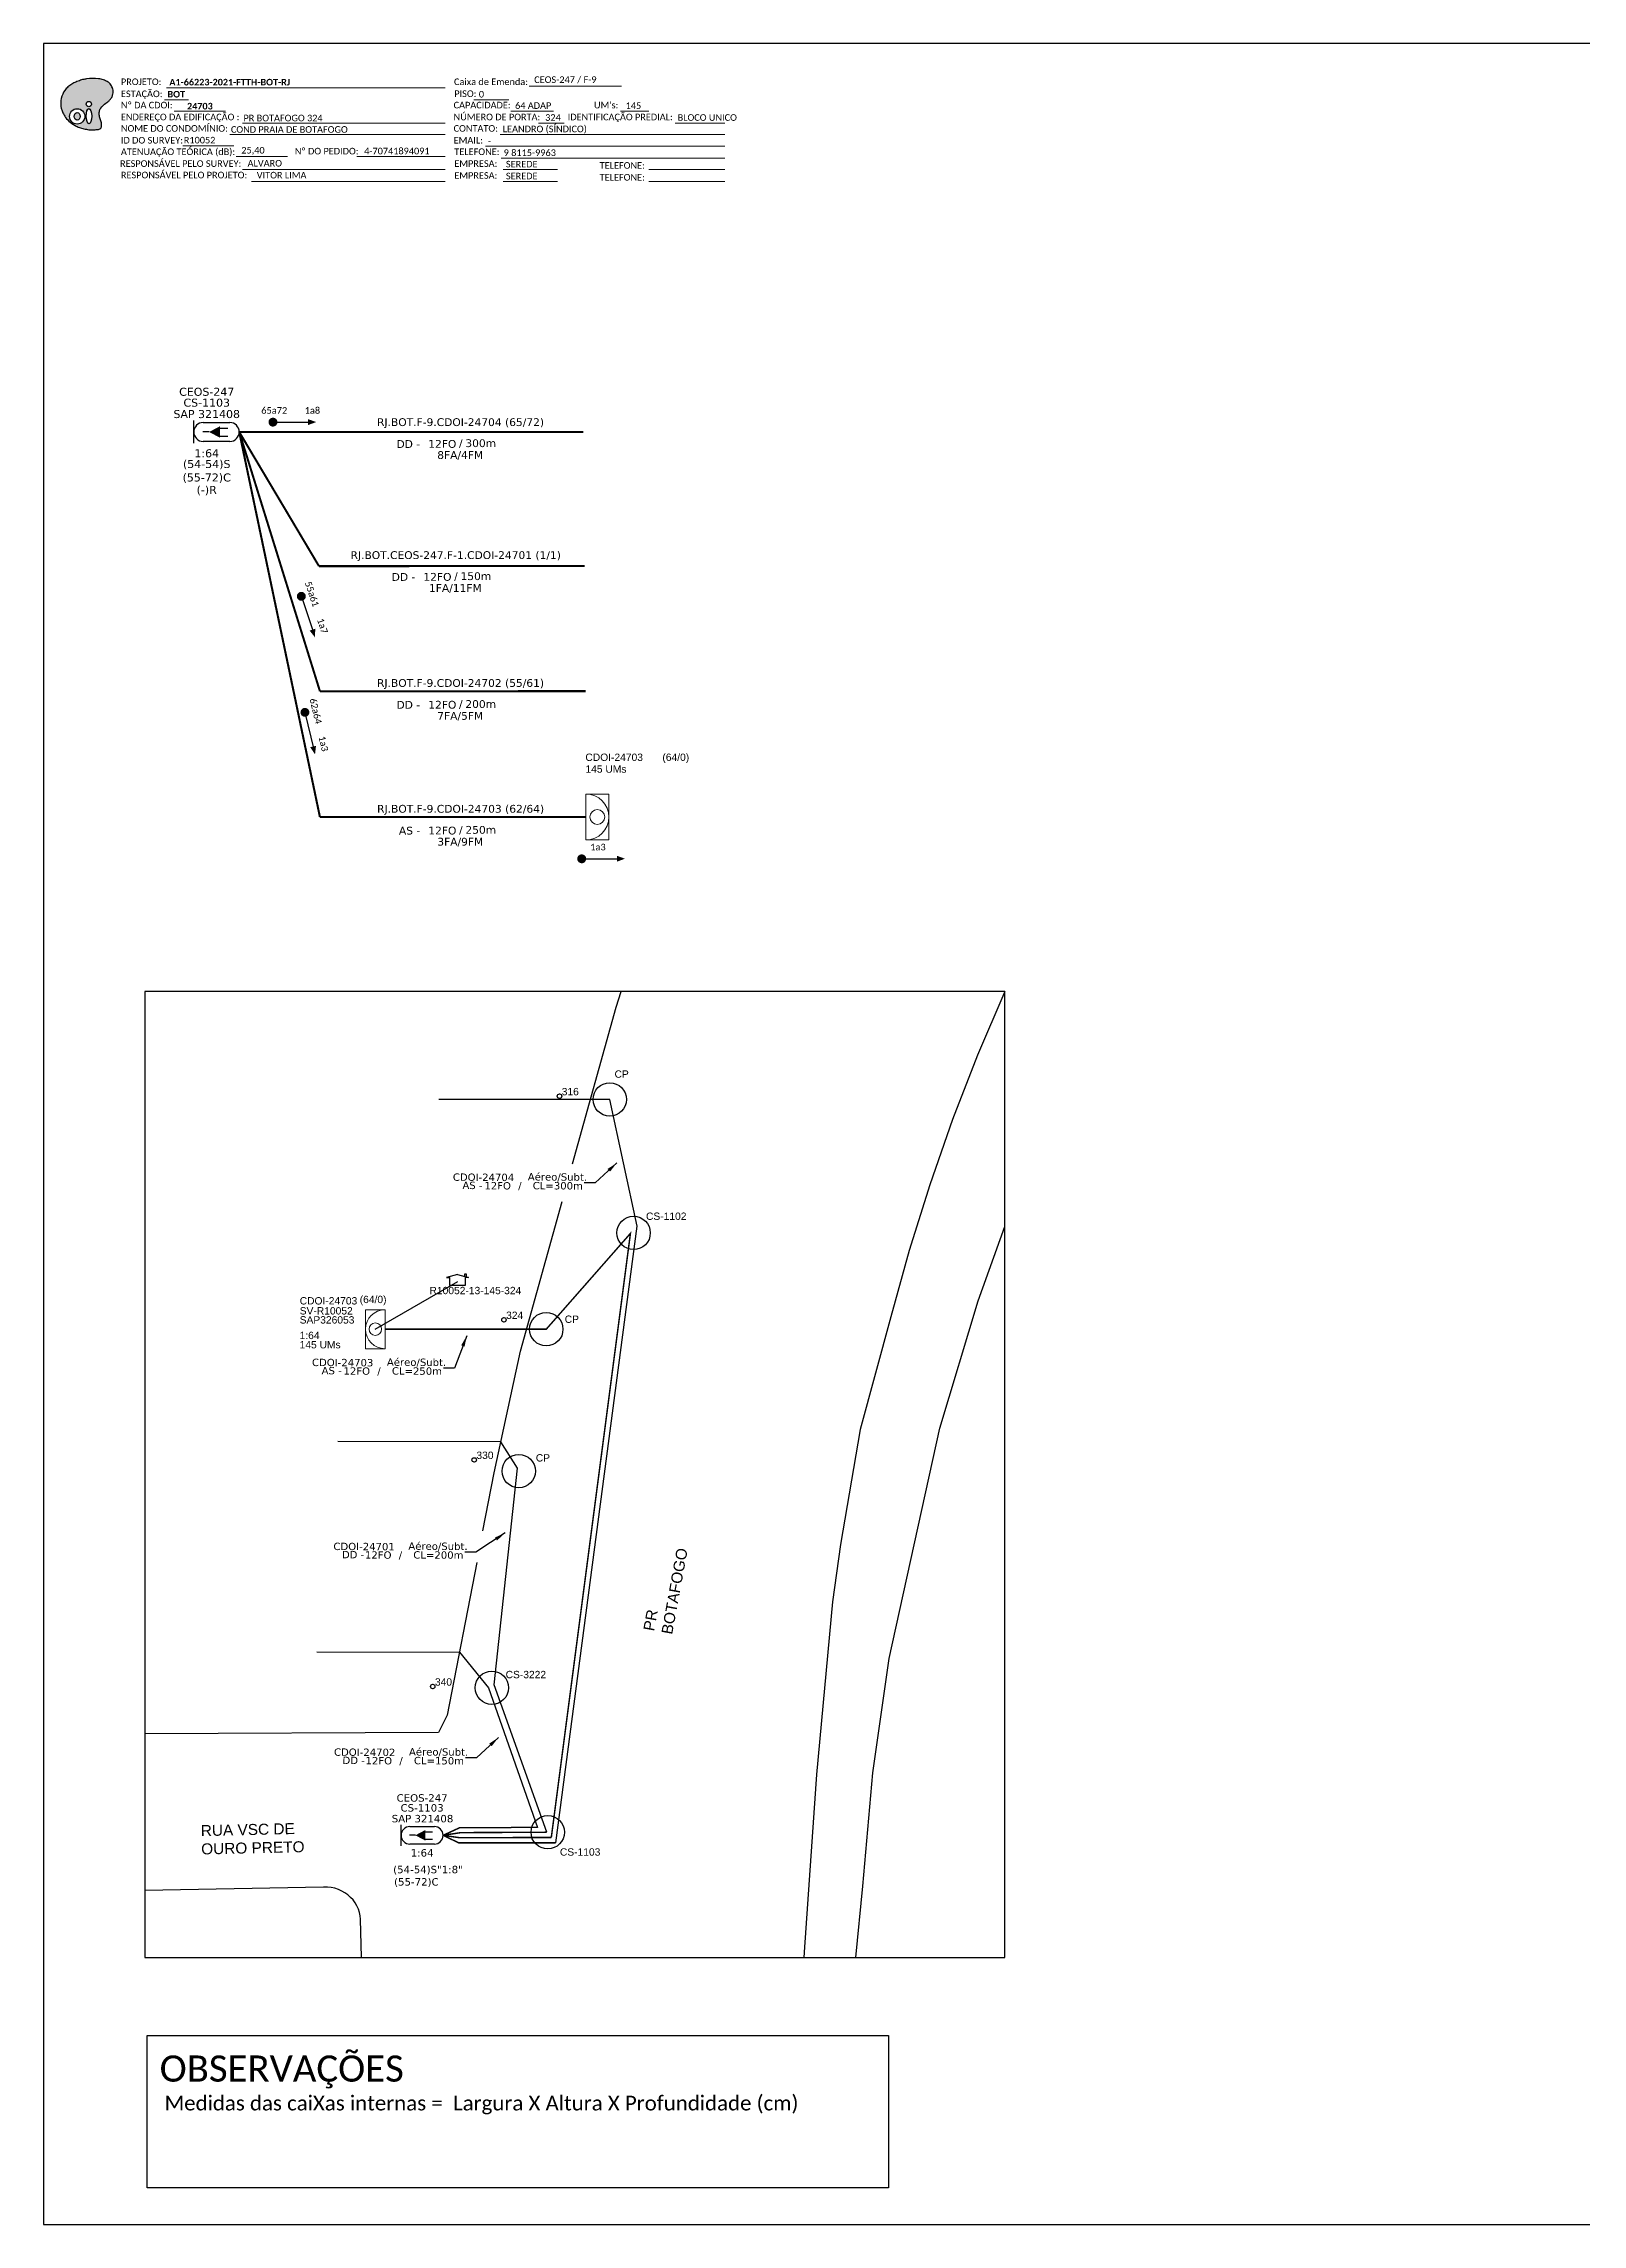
# Model space of a CAD drawing. Extents: x -89 to 749, y 705 to 1299.
# Drawn here: x -89 to 330, y 705 to 1299 of the extents above; entities that cross this region are included whole.
import ezdxf
from ezdxf.enums import TextEntityAlignment as Align

# ---------------------------------------------------------------- set-up
doc = ezdxf.new("R2010")
doc.units = 0
for name, color, linetype, lineweight in [("20.0-LEGENDA DOS CDO'S", 1, 'Continuous', 0), ('20.1-CDO_INTERIOR', 1, 'Continuous', 0), ('40.1-ETIQUETAS', 1, 'Continuous', 20), ('Numeração', 98, 'Continuous', 0), ('Segmento Logradouro Texto', 7, 'Continuous', 0)]:
    doc.layers.add(name, color=color, linetype=linetype, lineweight=lineweight)
for name, color, linetype in [('20.4-CEOS', 1, 'Continuous'), ('CAP a instalar', 1, 'Continuous'), ('label_cabos', 7, 'Continuous'), ('Legenda', 1, 'Continuous'), ('locais', 7, 'Continuous'), ('locais legendas', 7, 'Continuous'), ('Numeração Texto', 34, 'Continuous'), ('QUADRA', 7, 'Continuous'), ('SETA', 7, 'Continuous'), ('surveys', 7, 'Continuous'), ('surveys legendas', 7, 'Continuous')]:
    doc.layers.add(name, color=color, linetype=linetype)
doc.layers.add('DROP DE CLIENTE', color=140, linetype='Continuous', plot=False)
doc.layers.add('EXTRA', color=50, linetype='Continuous', plot=False)
doc.styles.add('ARIAL', font='arial.ttf')
doc.styles.add('DIGICADE', font='arial.ttf')
doc.styles.add('siredit', font='verdana.ttf')
doc.styles.get("Standard").update_dxf_attribs({"font": 'arial.ttf'})
doc.styles.add('WMF-Calibri0', font='calibri.ttf')
doc.styles.add('WMF-Calibri1', font='calibrib.ttf')
doc.linetypes.add('FENCELINE1', pattern='A,0.25,-0.1,[133,ltypeshp.shx,S=0.1,R=0,X=-0.1,Y=0],-0.1,1', length=1.45)
doc.dimstyles.new('CC', dxfattribs={"dimtxt": 1, "dimasz": 2, "dimexe": 0.18, "dimexo": 0.0625, "dimgap": 0.09, "dimtad": 0, "dimdec": 0, "dimrnd": 1, "dimzin": 0, "dimdsep": 46, "dimtxsty": 'siredit', "dimblk": 'NONE', "dimcen": 0, "dimse1": 1, "dimse2": 1, "dimsd1": 1, "dimsd2": 1, "dimclrt": 7, "dimadec": 0, "dimazin": 0, "dimtfac": 1, "dimtdec": 0, "dimtofl": 0, "dimtmove": 0, "dimatfit": 3, "dimfxl": 0, "dimtolj": 1, "dimtzin": 0, "dimarcsym": 0})

# ---------------------------------------------------------------- blocks, each defined once
blk = doc.blocks.new('OI')
h = blk.add_hatch(color=40)
edge = h.paths.add_edge_path()
edge.add_spline(control_points=[(4.35, -0.67), (3.92, -0.99), (3.26, -1.5), (2.81, -2.59), (2.9, -3.5), (3.06, -4.27), (3.31, -4.85), (3.37, -5.39), (3.4, -5.88), (3.2, -6.4), (2.54, -6.61), (1.65, -6.63), (0.55, -6.67), (-0.56, -6.42), (-1.61, -6.14), (-2.77, -5.61), (-3.92, -4.77), (-4.89, -3.7), (-5.34, -2.65), (-5.6, -1.94), (-5.85, -0.96), (-5.71, 0.47), (-5.1, 2.02), (-4.14, 3.02), (-3.3, 3.61), (-2.37, 4.16), (-1.36, 4.44), (-0.56, 4.7), (0.79, 4.85), (2.24, 4.97), (3.79, 4.57), (4.67, 4.21), (5.44, 3.65), (5.76, 2.99), (6.03, 2.21), (6.01, 1.46), (5.72, 0.64), (5.31, 0.08), (4.88, -0.38), (4.51, -0.55), (4.35, -0.67)], knot_values=[0, 0, 0, 0, 1.60434, 2.417191, 3.427595, 4.282808, 4.776746, 5.304182, 5.888771, 6.258406, 6.858137, 7.79129, 8.986195, 10.124242, 11.187857, 12.242908, 13.953784, 15.414161, 16.515391, 17.349188, 17.675853, 19.552021, 21.515531, 22.568638, 23.63245, 24.621084, 25.782718, 26.745347, 27.142653, 29.870543, 31.004649, 31.921532, 32.709589, 33.801391, 34.042471, 35.192333, 35.971461, 36.628871, 37.254359, 37.836911, 37.836911, 37.836911, 37.836911], degree=3, periodic=0)
h.paths.add_polyline_path([(1.13, -0.87, -1), (-0.04, -0.87, -1)], flags=16)
edge = h.paths.add_edge_path(flags=16)
edge.add_ellipse((0.56, -3.59), major_axis=(-0.02, 1.71), ratio=0.361305, start_angle=0, end_angle=360)
h.paths.add_polyline_path([(-0.36, -3.62, -1), (-3.8, -3.62, -1)], flags=16)
edge = h.paths.add_edge_path(flags=0)
edge.add_ellipse((-2.08, -3.62), major_axis=(0, 0.885), ratio=0.758294, start_angle=0, end_angle=360)
at = {"color": 40}
for centre, radius in [((-2.08, -3.62), 1.72), ((0.54, -0.87), 0.587)]:
    blk.add_circle(centre, radius, dxfattribs=at)
blk.add_ellipse((-2.08, -3.62), major_axis=(0, 0.885), ratio=0.758294, start_param=-3.141592653589792, end_param=3.141592653589792, dxfattribs=at)
blk.add_ellipse((0.56, -3.59), major_axis=(-0.02, 1.71), ratio=0.361305, dxfattribs=at)
at = {"color": 40, "start_tangent": (-0.800898, -0.598801), "end_tangent": (-0.800898, -0.598801)}
blk.add_spline([(4.35, -0.67), (3.2, -1.78), (2.9, -2.54), (2.92, -3.55), (3.12, -4.38), (3.28, -4.85), (3.37, -5.37), (3.35, -5.95), (3.2, -6.29), (2.66, -6.55), (1.73, -6.63), (0.54, -6.62), (-0.58, -6.41), (-1.6, -6.11), (-2.56, -5.67), (-3.95, -4.67), (-4.89, -3.56), (-5.37, -2.56), (-5.64, -1.78), (-5.72, -1.46), (-5.63, 0.42), (-4.84, 2.22), (-4.13, 2.99), (-3.27, 3.62), (-2.4, 4.09), (-1.3, 4.47), (-0.37, 4.72), (0.02, 4.77), (2.75, 4.8), (3.85, 4.53), (4.69, 4.16), (5.31, 3.68), (5.85, 2.73), (5.93, 2.5), (5.94, 1.35), (5.67, 0.62), (5.29, 0.08), (4.84, -0.36), (4.35, -0.67)], degree=3, dxfattribs=at)
blk = doc.blocks.new('CARIMBO')
at = {"color": 7, "lineweight": 0}
for points in [[(35.66, -16.79), (111.64, -16.79)], [(134.48, -16.3), (159.61, -16.3)], [(35.15, -20.06), (41.7, -20.06)], [(37.81, -23.14), (51.75, -23.14)], [(119.43, -20.02), (128.92, -20.02)], [(129.48, -23.14), (141.1, -23.14)], [(159.42, -23.14), (167.09, -23.14)], [(52.97, -29.48), (111.64, -29.48)], [(56.38, -26.37), (111.64, -26.37)], [(126.6, -29.48), (187.83, -29.48)], [(137.07, -26.37), (144.01, -26.37)], [(174.24, -26.37), (187.8, -26.37)], [(40.13, -32.55), (54.07, -32.55)], [(54.67, -35.52), (68.61, -35.52)], [(122.56, -32.72), (187.83, -32.72)], [(56.38, -39.07), (111.64, -39.07)], [(126.84, -35.96), (187.83, -35.96)], [(127.45, -39.07), (142.25, -39.07)], [(167.06, -39.07), (187.83, -39.07)], [(58.87, -42.31), (111.64, -42.31)], [(127.45, -42.31), (142.25, -42.31)], [(167.06, -42.31), (187.83, -42.31)]]:
    blk.add_lwpolyline(points, dxfattribs=at)
at = {"color": 7, "xscale": 1.213923925163967, "yscale": 1.213923925163967, "zscale": 1.213923925163967, "rotation": 0.1532896023949059}
blk.add_blockref('OI', (13.86, -20.16), dxfattribs=at)
at = {"color": 7, "lineweight": 0, "style": 'WMF-Calibri0'}
for s, height, p in [('PROJETO:', 1.793, (23.26, -16.04)), ('ESTAÇÃO:', 1.793, (23.26, -19.32)), ('Caixa de Emenda:', 1.7927, (114.02, -16.04)), ('PISO:', 1.793, (114.09, -19.28)), ('ENDEREÇO DA EDIFICAÇÃO :', 1.7927, (23.26, -25.63)), ('Nº DA CDOI:', 1.7927, (23.26, -22.39)), ('CAPACIDADE:', 1.7927, (113.91, -22.39)), ('NÚMERO DE PORTA:', 1.7927, (113.91, -25.63)), ('IDENTIFICAÇÃO PREDIAL:', 1.7927, (144.99, -25.63)), ("UM's:", 1.793, (152.15, -22.39)), ('NOME DO CONDOMÍNIO:', 1.7927, (23.26, -28.74)), ('CONTATO:', 1.793, (113.91, -28.74)), ('ATENUAÇÃO TEÓRICA (dB):', 1.7927, (23.26, -35.09)), ('ID DO SURVEY:', 1.7927, (23.26, -31.97)), ('EMAIL:', 1.793, (113.91, -31.97)), ('TELEFONE:', 1.793, (114.09, -35.09)), ('RESPONSÁVEL PELO SURVEY:', 1.7927, (23.02, -38.32)), ('RESPONSÁVEL PELO PROJETO:', 1.7927, (23.26, -41.44)), ('EMPRESA:', 1.793, (114.09, -38.32)), ('EMPRESA:', 1.793, (114.09, -41.56)), ('TELEFONE:', 1.793, (153.7, -38.83)), ('TELEFONE:', 1.793, (153.7, -42.06))]:
    blk.add_text(s, height=height, dxfattribs=at).set_placement(p)
at = {"color": 7, "lineweight": 0, "flags": 8}
for tag, p, style in [('EST', (35.94, -19.41), 'WMF-Calibri1'), ('PROJ', (36.46, -16.13), 'WMF-Calibri1'), ('PISO_PTR', (120.78, -19.42), 'WMF-Calibri0'), ('CEOS-XX', (135.87, -15.46), 'WMF-Calibri0'), ('CAPAC.', (130.66, -22.52), 'WMF-Calibri0'), ("UC'S", (160.78, -22.54), 'WMF-Calibri0'), ('NOME_DO_COND.', (53.23, -29.02), 'WMF-Calibri0'), ('LOGRADOURO', (56.65, -25.91), 'WMF-Calibri0'), ('NOME_DO_CONTATO', (127.3, -28.89), 'WMF-Calibri0'), ('N°', (138.85, -25.77), 'WMF-Calibri0'), ('N°PREDIO', (174.94, -25.77), 'WMF-Calibri0'), ('_ID_', (40.39, -31.94), 'WMF-Calibri0'), ('O_POTEN', (56.06, -34.68), 'WMF-Calibri0'), ('EMAIL', (123.26, -32.12), 'WMF-Calibri0'), ('TELEFONE', (127.55, -35.36), 'WMF-Calibri0'), ('RES_SURVEY', (57.78, -38.23), 'WMF-Calibri0'), ('RES_PROJ', (60.27, -41.47), 'WMF-Calibri0'), ('EMP_RESP_SURVEY', (128.16, -38.47), 'WMF-Calibri0'), ('EMP_RESP_PROJ', (128.16, -41.71), 'WMF-Calibri0'), ('CONT_RESP_SURVEY', (167.76, -38.47), 'WMF-Calibri0'), ('CONT_RESP_PROJ', (167.76, -41.71), 'WMF-Calibri0')]:
    blk.add_attdef(tag, p, '', height=1.79, dxfattribs=dict(at, style=style))
at = {"color": 7, "lineweight": 0, "style": 'WMF-Calibri1', "flags": 8}
blk.add_attdef("N° CDO'S", text='', height=1.79, dxfattribs=at).set_placement((44.78, -22.68), align=Align.CENTER)
blk = doc.blocks.new('CEOS_RP_CT_DRT')
at = {"layer": '20.4-CEOS', "color": 0}
for p, q in [((-4.54, 1.19), (-1.19, 1.19)), ((-1.19, -1.19), (-4.54, -1.19))]:
    blk.add_line(p, q, dxfattribs=at)
for points in [[(-5.73, -1.43), (-5.73, 1.44)], [(-3.79, 0), (-4.59, 0)], [(-2.47, 0.48), (-1.45, 0.48)], [(-2.47, -0.52), (-1.45, -0.52)]]:
    blk.add_lwpolyline(points, dxfattribs=at)
blk.add_lwpolyline([(-3.79, 0, 0, 1.47, 0), (-2.41, 0, 1.47, 1.47, 0)], format="xyseb", dxfattribs=at)
for centre, start, end in [((-4.54, 0), 90, 270), ((-1.19, 0), 270, 90)]:
    blk.add_arc(centre, 1.19, start, end, dxfattribs=at)
at = {"layer": '20.4-CEOS', "color": 7, "style": 'siredit'}
for tag, p in [('Nº_DA_CEOS', (-2.86, 5.6)), ('LOCAL', (-2.86, 4.24)), ('SAP', (-2.86, 2.78)), ('RACIO_SPLITAGEM', (-2.86, -1.88)), ('FIBRAS_SPLITTER', (-2.86, -3.58)), ('FIBRAS_TOP_C', (-2.86, -5.08)), ('RESERVA_FINAIS', (-2.86, -6.39))]:
    blk.add_attdef(tag, text='', height=1.01, dxfattribs=at).set_placement(p, align=Align.TOP_CENTER)
blk = doc.blocks.new('ETIQUETA_RS5F')
at = {"layer": '40.1-ETIQUETAS', "color": 0, "style": 'siredit'}
blk.add_text('/', height=1.5, dxfattribs=at).set_placement((1.58, -1.95), align=Align.MIDDLE_RIGHT)
for tag, p in [('ETIQUETA_R_PRIMARIA', (1.21, 4.1)), ('ETIQUETA_R_SECUNDARIA', (1.21, 2.1)), ('F_ATIVAS/F_MORTAS', (1.14, -4.24))]:
    blk.add_attdef(tag, text='', height=1.5, dxfattribs=at).set_placement(p, align=Align.MIDDLE_CENTER)
for tag, p in [('TIPO_CABO', (-6.58, -2.12)), ('CAP_CABO', (0.4, -2.09))]:
    blk.add_attdef(tag, text='', height=1.5, dxfattribs=at).set_placement(p, align=Align.MIDDLE_RIGHT)
blk.add_attdef('METROS', text='', height=1.5, dxfattribs=at).set_placement((2.14, -1.95), align=Align.MIDDLE_LEFT)
for tag, p in [('FUSÃO_1', (0.85, -8.39)), ('FUSÃO_2', (0.85, -10.6)), ('FUSÃO_3', (0.85, -12.93)), ('FUSÃO_4', (0.85, -15.14)), ('FUSÃO_5', (0.85, -17.16))]:
    blk.add_attdef(tag, text='', height=1.5, dxfattribs=at).set_placement(p, align=Align.CENTER)
blk = doc.blocks.new('LEGENDA DOS CABOS')
at = {"layer": 'EXTRA', "color": 0, "style": 'siredit'}
for tag, p in [('ID', (4.6, 0.97)), ('XX', (9.03, 0.97))]:
    blk.add_attdef(tag, text='', height=0.48, rotation=359.69, dxfattribs=at).set_placement(p, align=Align.MIDDLE_CENTER)
at = {"layer": 'Legenda', "color": 0, "style": 'siredit'}
for tag, p in [('TIPO_CABO', (1.31, 0)), ('CABO', (4.69, -0.05)), ('/', (6.81, -0.05)), ('METROS', (10.03, -0.05))]:
    blk.add_attdef(tag, text='', height=0.8, rotation=359.69, dxfattribs=at).set_placement(p, align=Align.MIDDLE_CENTER)
blk = doc.blocks.new('_None')
blk = doc.blocks.new('*U87')
at = {"layer": '20.4-CEOS', "color": 7, "style": 'siredit'}
for tag, p in [('FIBRAS_SPLITTER', (0, 0)), ('FIBRAS_TOP_C', (0, -4.13)), ('RESERVA_FINAIS', (0, -5.46))]:
    blk.add_attdef(tag, p, '', height=1.01, dxfattribs=at)
for tag, p, flags in [('ID_ATIVIDADE', (0, -6.77), 3), ('QTDE', (0, -9.4), 1), ('FATOR', (0, -8.09), 1), ('FID', (0, -10.71), 1)]:
    blk.add_attdef(tag, p, '', height=1.01, dxfattribs=dict(at, flags=flags))
blk = doc.blocks.new('SURVEY_SURVEY')
for p, q in [((0, 0.0000152), (-0.0000151, 0.0000108)), ((-0.0000151, 0.0000108), (-0.0000104, 0.0000108)), ((-0.0000103, 0), (-0.0000103, 0.0000108)), ((0.0000103, 0), (-0.0000103, 0)), ((0, 0.0000152), (0.0000151, 0.0000108)), ((0.0000101, 0.0000159), (0.0000117, 0.0000159)), ((0.0000101, 0.0000123), (0.0000101, 0.0000159)), ((0.0000151, 0.0000108), (0.0000103, 0.0000108)), ((0.0000103, 0.0000108), (0.0000103, 0)), ((0.0000117, 0.0000159), (0.0000117, 0.0000119))]:
    blk.add_line(p, q)

msp = doc.modelspace()

# ---------------------------------------------------------------- linework, layer by layer
msp.add_lwpolyline([(-89.32, 705.02), (749.25, 705.02), (749.25, 1299.02), (-89.32, 1299.02), (-89.32, 705.02)])
at = {"color": 7, "lineweight": 0}
msp.add_lwpolyline([(-4.01, 1268.26), (20.14, 1268.26)], dxfattribs=at)
at = {"const_width": 1.21}
for points in [[(-27.43, 1195.92, 1), (-26.22, 1195.92, 1)], [(-19.29, 1149.05, 1), (-18.9, 1147.9, 1)], [(-18.25, 1117.46, 1), (-17.97, 1116.28, 1)], [(56.7, 1076.98, 1), (57.91, 1076.98, 1)]]:
    msp.add_lwpolyline(points, format="xyb", close=True, dxfattribs=at)
at = {"color": 7}
msp.add_lwpolyline([(-61.11, 756.51), (140.88, 756.51), (140.88, 714.95), (-61.11, 714.95)], close=True, dxfattribs=at)
at = {"layer": '20.1-CDO_INTERIOR', "color": 1, "lineweight": 18}
for points in [[(64.69, 1082.12), (64.69, 1094.62), (58.44, 1094.62), (58.44, 1082.12)], [(-1.59, 943.55), (-1.6, 954.17), (3.72, 954.17), (3.72, 943.55)]]:
    msp.add_lwpolyline(points, close=True, dxfattribs=at)
for centre, radius in [((61.56, 1088.37), 2), ((1.06, 948.86), 1.7)]:
    msp.add_circle(centre, radius, dxfattribs=at)
for centre, radius, start, end in [((58.44, 1088.37), 6.25, 270, 90), ((3.72, 948.86), 5.31, 90.02759, 270.02759)]:
    msp.add_arc(centre, radius, start, end, dxfattribs=at)
at = {"layer": '20.4-CEOS', "color": 5}
for p, q in [((10.48, 813.39), (17.17, 813.39)), ((17.17, 808.62), (10.48, 808.62))]:
    msp.add_line(p, q, dxfattribs=at)
for points in [[(8.1, 808.13), (8.1, 813.88)], [(11.98, 811), (10.37, 811)], [(14.62, 811.95), (16.65, 811.95)], [(14.62, 809.97), (16.65, 809.97)]]:
    msp.add_lwpolyline(points, dxfattribs=at)
msp.add_lwpolyline([(11.98, 811, 0, 2.94, 0), (14.74, 811, 2.94, 2.94, 0)], format="xyseb", dxfattribs=at)
for centre, start, end in [((10.48, 811), 90, 270), ((17.17, 811), 270, 90)]:
    msp.add_arc(centre, 2.38, start, end, dxfattribs=at)
at = {"layer": 'CAP a instalar', "color": 8, "ltscale": 7, "const_width": 0.565}
for points in [[(-36.01, 1193.24), (57.78, 1193.26)], [(-36.01, 1193.24), (-14.28, 1156.69)], [(-36.01, 1193.24), (-14.02, 1122.61)], [(-14.28, 1156.69), (58.13, 1156.72)], [(-14.02, 1122.61), (58.42, 1122.64)]]:
    msp.add_lwpolyline(points, dxfattribs=at)
at = {"layer": 'CAP a instalar', "color": 1, "linetype": 'FENCELINE1', "ltscale": 7, "const_width": 0.565}
for points in [[(-36.01, 1193.24), (-14.02, 1088.34)], [(-14.02, 1088.34), (58.44, 1088.37)]]:
    msp.add_lwpolyline(points, dxfattribs=at)
at = {"layer": 'CAP a instalar', "color": 8, "linetype": 'FENCELINE1', "ltscale": 5}
msp.add_lwpolyline([(50.25, 808.95), (50.25, 808.95), (72.45, 976.96), (64.95, 1011.43), (18.38, 1011.43)], dxfattribs=at)
at = {"layer": 'CAP a instalar', "color": 1, "linetype": 'FENCELINE1', "ltscale": 5, "const_width": 0.4}
for points in [[(49.02, 810.41), (49.02, 810.41), (70.58, 974.95), (47.65, 948.86), (3.72, 948.86)], [(19.55, 811), (23.78, 808.95), (50.25, 808.95)]]:
    msp.add_lwpolyline(points, dxfattribs=at)
at = {"layer": 'CAP a instalar', "color": 8, "ltscale": 50}
for points in [[(47.76, 811.84), (47.76, 811.84), (33.44, 852.02), (39.83, 910.96), (35.27, 918.14), (-9.18, 918.26)], [(-14.85, 860.97), (23.97, 860.84), (31.93, 851.18), (45.3, 813.09), (38.1, 813.09)]]:
    msp.add_lwpolyline(points, dxfattribs=at)
at = {"layer": 'CAP a instalar', "color": 8, "ltscale": 50, "const_width": 0.4}
for points in [[(38.1, 813.09), (24.1, 813.09), (19.55, 811)], [(19.55, 811), (24.34, 811.73), (47.76, 811.84)], [(19.55, 811), (23.97, 810.35), (49.02, 810.41)]]:
    msp.add_lwpolyline(points, dxfattribs=at)
at = {"layer": 'DROP DE CLIENTE'}
msp.add_lwpolyline([(-61.72, 777.76), (172.63, 777.76), (172.63, 1040.86), (-61.72, 1040.86)], close=True, dxfattribs=at)
msp.add_lwpolyline([(1.06, 948.86), (23.52, 961.82)], dxfattribs=at)
at = {"layer": 'locais', "color": 5, "linetype": 'Continuous'}
for centre in [(64.95, 1011.43), (71.45, 975.09), (47.65, 948.86), (40.16, 910.2), (32.82, 851.18), (48.04, 811.85)]:
    msp.add_circle(centre, 4.55, dxfattribs=at)
at = {"layer": 'Numeração'}
for centre in [(51.26, 1012.33), (36.1, 951.41), (28.01, 913.26), (16.72, 851.53)]:
    msp.add_circle(centre, 0.6, dxfattribs=at)
at = {"layer": 'Numeração Texto'}
for centre in [(51.26, 1012.33), (36.1, 951.41), (28.01, 913.26), (16.72, 851.53)]:
    msp.add_circle(centre, 0.6, dxfattribs=at)
at = {"layer": 'QUADRA', "color": 4}
for points in [[(54.82, 993.86), (66.71, 1036.55), (68.04, 1040.86)], [(172.63, 1040.86), (165.18, 1023.52), (158.34, 1005.96), (152.12, 988.2), (146.52, 970.27), (141.54, 952.18), (133.14, 921.5)], [(30.39, 893.95), (33.44, 909.69), (40.62, 942.87), (51.98, 983.68)], [(154.87, 921.9), (165.34, 956.59), (172.63, 976.87)], [(133.14, 921.5), (127.78, 890.25), (125.61, 874.56), (121.32, 827.6), (118.04, 780.57), (117.84, 777.76)], [(131.97, 777.76), (133.86, 797.13), (136.67, 828), (141.09, 859.13), (154.87, 921.9)], [(28.72, 885.35), (20.65, 843.71), (18.25, 839), (-61.72, 838.6)], [(-2.74, 777.76), (-3.01, 788.12), (-3.08, 789.06), (-3.26, 789.99), (-3.55, 790.89), (-3.95, 791.77), (-4.43, 792.6), (-5.01, 793.39), (-5.66, 794.1), (-6.41, 794.76), (-7.22, 795.33), (-8.08, 795.83), (-9, 796.23), (-9.96, 796.56), (-10.96, 796.79), (-11.98, 796.9), (-13.03, 796.92), (-61.72, 795.98)]]:
    msp.add_lwpolyline(points, dxfattribs=at)
at = {"layer": 'SETA'}
for points in [[(-26.83, 1195.92), (-16.43, 1195.92)], [(-19.09, 1148.47), (-15.82, 1138.6)], [(-18.11, 1116.87), (-15.7, 1106.75)], [(57.31, 1076.98), (67.71, 1076.98)]]:
    msp.add_lwpolyline(points, dxfattribs=at)
for points in [[(-17.26, 1196.74), (-15.04, 1195.94), (-17.26, 1195.13)], [(-15.3, 1139.65), (-15.37, 1137.29), (-16.83, 1139.14)], [(-15.09, 1107.75), (-15.36, 1105.41), (-16.66, 1107.38)], [(66.88, 1077.81), (69.09, 1077), (66.88, 1076.19)]]:
    msp.add_solid(points, dxfattribs=at)

# ---------------------------------------------------------------- block references
ref = msp.add_blockref('CARIMBO', (-91.51, 1303.77))
ref.add_attrib('PROJ', 'A1-66223-2021-FTTH-BOT-RJ', (-55.05, 1287.63), dxfattribs={"color": 7, "lineweight": 0, "height": 1.7927, "style": 'WMF-Calibri1'})
ref.add_attrib('EST', 'BOT', (-55.57, 1284.35), dxfattribs={"color": 7, "lineweight": 0, "height": 1.793, "style": 'WMF-Calibri1'})
ref.add_attrib("N° CDO'S", '24703', dxfattribs={"color": 7, "lineweight": 0, "height": 1.793, "style": 'WMF-Calibri1'}).set_placement((-46.73, 1281.09), align=Align.CENTER)
ref.add_attrib('LOGRADOURO', 'PR BOTAFOGO 324', (-34.86, 1277.86), dxfattribs={"color": 7, "lineweight": 0, "height": 1.7927, "style": 'WMF-Calibri0'})
ref.add_attrib('NOME_DO_COND.', 'COND PRAIA DE BOTAFOGO', (-38.28, 1274.74), dxfattribs={"color": 7, "lineweight": 0, "height": 1.7927, "style": 'WMF-Calibri0'})
ref.add_attrib('_ID_', 'R10052', (-51.11, 1271.83), dxfattribs={"color": 7, "lineweight": 0, "height": 1.793, "style": 'WMF-Calibri0'})
ref.add_attrib('O_POTEN', '25,40', (-35.45, 1269.09), dxfattribs={"color": 7, "lineweight": 0, "height": 1.793, "style": 'WMF-Calibri0'})
ref.add_attrib('RES_SURVEY', 'ALVARO', (-33.73, 1265.54), dxfattribs={"color": 7, "lineweight": 0, "height": 1.793, "style": 'WMF-Calibri0'})
ref.add_attrib('RES_PROJ', 'VITOR LIMA', (-31.24, 1262.3), dxfattribs={"color": 7, "lineweight": 0, "height": 1.793, "style": 'WMF-Calibri0'})
ref.add_attrib('CEOS-XX', 'CEOS-247 / F-9', (44.36, 1288.31), dxfattribs={"color": 7, "lineweight": 0, "height": 1.7927, "style": 'WMF-Calibri0'})
ref.add_attrib('CAPAC.', '64 ADAP', (39.15, 1281.25), dxfattribs={"color": 7, "lineweight": 0, "height": 1.793, "style": 'WMF-Calibri0'})
ref.add_attrib("UC'S", '145', (69.27, 1281.23), dxfattribs={"color": 7, "lineweight": 0, "height": 1.793, "style": 'WMF-Calibri0'})
ref.add_attrib('PISO_PTR', '0', (29.28, 1284.34), dxfattribs={"color": 7, "lineweight": 0, "height": 1.79, "style": 'WMF-Calibri0'})
ref.add_attrib('N°', '324', (47.34, 1278), dxfattribs={"color": 7, "lineweight": 0, "height": 1.793, "style": 'WMF-Calibri0'})
ref.add_attrib('N°PREDIO', 'BLOCO UNICO', (83.43, 1278), dxfattribs={"color": 7, "lineweight": 0, "height": 1.7927, "style": 'WMF-Calibri0'})
ref.add_attrib('NOME_DO_CONTATO', 'LEANDRO (SÍNDICO)', (35.79, 1274.88), dxfattribs={"color": 7, "lineweight": 0, "height": 1.7927, "style": 'WMF-Calibri0'})
ref.add_attrib('EMAIL', '-', (31.75, 1271.65), dxfattribs={"color": 7, "lineweight": 0, "height": 1.79, "style": 'WMF-Calibri0'})
ref.add_attrib('TELEFONE', '9 8115-9963', (36.04, 1268.41), dxfattribs={"color": 7, "lineweight": 0, "height": 1.7927, "style": 'WMF-Calibri0'})
ref.add_attrib('EMP_RESP_SURVEY', 'SEREDE', (36.65, 1265.3), dxfattribs={"color": 7, "lineweight": 0, "height": 1.793, "style": 'WMF-Calibri0'})
ref.add_attrib('EMP_RESP_PROJ', 'SEREDE', (36.65, 1262.06), dxfattribs={"color": 7, "lineweight": 0, "height": 1.793, "style": 'WMF-Calibri0'})
at = {"layer": '20.4-CEOS', "color": 5}
ref = msp.add_blockref('CEOS_RP_CT_DRT', (-36.01, 1193.24), dxfattribs=dict(at, xscale=2.161665797233582, yscale=2.161665797233582, zscale=2.161665791999999))
ref.add_attrib('Nº_DA_CEOS', 'CEOS-247', dxfattribs={"color": 7, "height": 2.183, "style": 'siredit'}).set_placement((-44.87, 1205.29), align=Align.TOP_CENTER)
ref.add_attrib('LOCAL', 'CS-1103', dxfattribs={"color": 7, "height": 2.183, "style": 'siredit'}).set_placement((-44.87, 1202.32), align=Align.TOP_CENTER)
ref.add_attrib('SAP', 'SAP 321408', dxfattribs={"color": 7, "height": 2.183, "style": 'siredit'}).set_placement((-44.87, 1199.22), align=Align.TOP_CENTER)
ref.add_attrib('RACIO_SPLITAGEM', '1:64', dxfattribs={"color": 7, "height": 2.183, "style": 'siredit'}).set_placement((-44.87, 1188.53), align=Align.TOP_CENTER)
ref.add_attrib('FIBRAS_SPLITTER', '(54-54)S', dxfattribs={"color": 7, "height": 2.183, "style": 'siredit'}).set_placement((-44.87, 1185.61), align=Align.TOP_CENTER)
ref.add_attrib('FIBRAS_TOP_C', '(55-72)C', dxfattribs={"color": 7, "height": 2.183, "style": 'siredit'}).set_placement((-44.88, 1181.94), align=Align.TOP_CENTER)
ref.add_attrib('RESERVA_FINAIS', '(-)R', dxfattribs={"color": 7, "height": 2.183, "style": 'siredit'}).set_placement((-44.88, 1178.57), align=Align.TOP_CENTER)
at = {"layer": '20.4-CEOS', "color": 0, "lineweight": 0}
ref = msp.add_blockref('*U87', (5.93, 800.67), dxfattribs=dict(at, xscale=2, yscale=2, zscale=2))
ref.add_attrib('FIBRAS_SPLITTER', '(54-54)S"1:8"', (5.93, 800.67), dxfattribs={"color": 7, "height": 2.0194, "style": 'siredit'})
ref.add_attrib('FIBRAS_TOP_C', '(55-72)C', (6.18, 797.31), dxfattribs={"color": 7, "height": 2.019, "style": 'siredit'})
at = {"layer": 'CAP a instalar', "color": 8, "linetype": 'FENCELINE1', "ltscale": 7}
ref = msp.add_blockref('ETIQUETA_RS5F', (22.62, 1192.95), dxfattribs=dict(at, xscale=1.411343981848631, yscale=1.411343981849711, zscale=1.411343981849999))
ref.add_attrib('ETIQUETA_R_SECUNDARIA', 'RJ.BOT.F-9.CDOI-24704 (65/72)', dxfattribs={"layer": '40.1-ETIQUETAS', "color": 0, "height": 2.117, "style": 'siredit'}).set_placement((24.29, 1195.92), align=Align.MIDDLE_CENTER)
ref.add_attrib('TIPO_CABO', 'DD -', dxfattribs={"layer": '40.1-ETIQUETAS', "color": 0, "height": 2.117, "style": 'siredit'}).set_placement((13.28, 1189.96), align=Align.MIDDLE_RIGHT)
ref.add_attrib('CAP_CABO', '12FO', dxfattribs={"layer": '40.1-ETIQUETAS', "color": 0, "height": 2.117, "style": 'siredit'}).set_placement((23.14, 1190), align=Align.MIDDLE_RIGHT)
ref.add_attrib('METROS', '300m', dxfattribs={"layer": '40.1-ETIQUETAS', "color": 0, "height": 2.117, "style": 'siredit'}).set_placement((25.6, 1190.19), align=Align.MIDDLE_LEFT)
ref.add_attrib('F_ATIVAS/F_MORTAS', '8FA/4FM', dxfattribs={"layer": '40.1-ETIQUETAS', "color": 0, "height": 2.117, "style": 'siredit'}).set_placement((24.19, 1186.96), align=Align.MIDDLE_CENTER)
ref = msp.add_blockref('ETIQUETA_RS5F', (21.3, 1156.73), dxfattribs=dict(at, xscale=1.411343981848631, yscale=1.411343981849711, zscale=1.411343981849999))
ref.add_attrib('ETIQUETA_R_SECUNDARIA', 'RJ.BOT.CEOS-247.F-1.CDOI-24701 (1/1)', dxfattribs={"layer": '40.1-ETIQUETAS', "color": 0, "height": 2.117, "style": 'siredit'}).set_placement((22.97, 1159.7), align=Align.MIDDLE_CENTER)
ref.add_attrib('TIPO_CABO', 'DD -', dxfattribs={"layer": '40.1-ETIQUETAS', "color": 0, "height": 2.117, "style": 'siredit'}).set_placement((11.97, 1153.75), align=Align.MIDDLE_RIGHT)
ref.add_attrib('CAP_CABO', '12FO', dxfattribs={"layer": '40.1-ETIQUETAS', "color": 0, "height": 2.117, "style": 'siredit'}).set_placement((21.82, 1153.78), align=Align.MIDDLE_RIGHT)
ref.add_attrib('METROS', '150m', dxfattribs={"layer": '40.1-ETIQUETAS', "color": 0, "height": 2.117, "style": 'siredit'}).set_placement((24.28, 1153.97), align=Align.MIDDLE_LEFT)
ref.add_attrib('F_ATIVAS/F_MORTAS', '1FA/11FM', dxfattribs={"layer": '40.1-ETIQUETAS', "color": 0, "height": 2.117, "style": 'siredit'}).set_placement((22.87, 1150.74), align=Align.MIDDLE_CENTER)
ref = msp.add_blockref('ETIQUETA_RS5F', (22.62, 1121.9), dxfattribs=dict(at, xscale=1.411343981848631, yscale=1.411343981849711, zscale=1.411343981849999))
ref.add_attrib('ETIQUETA_R_SECUNDARIA', 'RJ.BOT.F-9.CDOI-24702 (55/61)', dxfattribs={"layer": '40.1-ETIQUETAS', "color": 0, "height": 2.117, "style": 'siredit'}).set_placement((24.29, 1124.87), align=Align.MIDDLE_CENTER)
ref.add_attrib('TIPO_CABO', 'DD -', dxfattribs={"layer": '40.1-ETIQUETAS', "color": 0, "height": 2.117, "style": 'siredit'}).set_placement((13.28, 1118.92), align=Align.MIDDLE_RIGHT)
ref.add_attrib('CAP_CABO', '12FO', dxfattribs={"layer": '40.1-ETIQUETAS', "color": 0, "height": 2.117, "style": 'siredit'}).set_placement((23.14, 1118.95), align=Align.MIDDLE_RIGHT)
ref.add_attrib('METROS', '200m', dxfattribs={"layer": '40.1-ETIQUETAS', "color": 0, "height": 2.117, "style": 'siredit'}).set_placement((25.6, 1119.14), align=Align.MIDDLE_LEFT)
ref.add_attrib('F_ATIVAS/F_MORTAS', '7FA/5FM', dxfattribs={"layer": '40.1-ETIQUETAS', "color": 0, "height": 2.117, "style": 'siredit'}).set_placement((24.19, 1115.91), align=Align.MIDDLE_CENTER)
at = {"layer": 'CAP a instalar', "color": 1, "linetype": 'FENCELINE1', "ltscale": 7}
ref = msp.add_blockref('ETIQUETA_RS5F', (22.64, 1087.63), dxfattribs=dict(at, xscale=1.411343981848631, yscale=1.411343981849711, zscale=1.411343981849999))
ref.add_attrib('ETIQUETA_R_SECUNDARIA', 'RJ.BOT.F-9.CDOI-24703 (62/64)', dxfattribs={"layer": '40.1-ETIQUETAS', "color": 0, "height": 2.117, "style": 'siredit'}).set_placement((24.31, 1090.6), align=Align.MIDDLE_CENTER)
ref.add_attrib('TIPO_CABO', 'AS -', dxfattribs={"layer": '40.1-ETIQUETAS', "color": 0, "height": 2.117, "style": 'siredit'}).set_placement((13.3, 1084.65), align=Align.MIDDLE_RIGHT)
ref.add_attrib('CAP_CABO', '12FO', dxfattribs={"layer": '40.1-ETIQUETAS', "color": 0, "height": 2.117, "style": 'siredit'}).set_placement((23.15, 1084.68), align=Align.MIDDLE_RIGHT)
ref.add_attrib('METROS', '250m', dxfattribs={"layer": '40.1-ETIQUETAS', "color": 0, "height": 2.117, "style": 'siredit'}).set_placement((25.62, 1084.87), align=Align.MIDDLE_LEFT)
ref.add_attrib('F_ATIVAS/F_MORTAS', '3FA/9FM', dxfattribs={"layer": '40.1-ETIQUETAS', "color": 0, "height": 2.117, "style": 'siredit'}).set_placement((24.21, 1081.64), align=Align.MIDDLE_CENTER)
at = {"layer": 'label_cabos', "color": 0, "lineweight": 0}
ref = msp.add_blockref('LEGENDA DOS CABOS', (22.07, 986.98), dxfattribs=dict(at, xscale=2, yscale=2, zscale=2))
ref.add_attrib('ID', 'CDOI-24704', dxfattribs={"color": 0, "height": 2, "rotation": 359.69001, "style": 'siredit'}).set_placement((30.55, 990.24), align=Align.MIDDLE_CENTER)
ref.add_attrib('CABO', '12FO', dxfattribs={"color": 0, "height": 2, "rotation": 359.69001, "style": 'siredit'}).set_placement((34.4, 987.93), align=Align.MIDDLE_CENTER)
ref.add_attrib('METROS', 'CL=300m', dxfattribs={"color": 0, "height": 2, "rotation": 359.69001, "style": 'siredit'}).set_placement((50.79, 987.93), align=Align.MIDDLE_CENTER)
ref.add_attrib('XX', 'Aéreo/Subt.', dxfattribs={"color": 0, "height": 2, "rotation": 359.69001, "style": 'siredit'}).set_placement((50.69, 990.33), align=Align.MIDDLE_CENTER)
ref.add_attrib('/', '/', dxfattribs={"color": 0, "height": 2, "rotation": 359.69001, "style": 'siredit'}).set_placement((40.45, 987.93), align=Align.MIDDLE_CENTER)
ref.add_attrib('TIPO_CABO', 'AS -', dxfattribs={"color": 0, "height": 2, "rotation": 359.69001, "style": 'siredit'}).set_placement((27.55, 988.03), align=Align.MIDDLE_CENTER)
ref = msp.add_blockref('LEGENDA DOS CABOS', (-16.31, 936.51), dxfattribs=dict(at, xscale=2, yscale=2, zscale=2))
ref.add_attrib('ID', 'CDOI-24703', dxfattribs={"color": 0, "height": 2, "rotation": 359.69001, "style": 'siredit'}).set_placement((-7.83, 939.77), align=Align.MIDDLE_CENTER)
ref.add_attrib('CABO', '12FO', dxfattribs={"color": 0, "height": 2, "rotation": 359.69001, "style": 'siredit'}).set_placement((-3.98, 937.46), align=Align.MIDDLE_CENTER)
ref.add_attrib('METROS', 'CL=250m', dxfattribs={"color": 0, "height": 2, "rotation": 359.69001, "style": 'siredit'}).set_placement((12.41, 937.46), align=Align.MIDDLE_CENTER)
ref.add_attrib('XX', 'Aéreo/Subt.', dxfattribs={"color": 0, "height": 2, "rotation": 359.69001, "style": 'siredit'}).set_placement((12.3, 939.86), align=Align.MIDDLE_CENTER)
ref.add_attrib('/', '/', dxfattribs={"color": 0, "height": 2, "rotation": 359.69001, "style": 'siredit'}).set_placement((2.07, 937.46), align=Align.MIDDLE_CENTER)
ref.add_attrib('TIPO_CABO', 'AS -', dxfattribs={"color": 0, "height": 2, "rotation": 359.69001, "style": 'siredit'}).set_placement((-10.83, 937.56), align=Align.MIDDLE_CENTER)
ref = msp.add_blockref('LEGENDA DOS CABOS', (-10.47, 886.4), dxfattribs=dict(at, xscale=2, yscale=2, zscale=2))
ref.add_attrib('ID', 'CDOI-24701', dxfattribs={"color": 0, "height": 2, "rotation": 359.69001, "style": 'siredit'}).set_placement((-1.99, 889.66), align=Align.MIDDLE_CENTER)
ref.add_attrib('CABO', '12FO', dxfattribs={"color": 0, "height": 2, "rotation": 359.69001, "style": 'siredit'}).set_placement((1.86, 887.35), align=Align.MIDDLE_CENTER)
ref.add_attrib('METROS', 'CL=200m', dxfattribs={"color": 0, "height": 2, "rotation": 359.69001, "style": 'siredit'}).set_placement((18.25, 887.35), align=Align.MIDDLE_CENTER)
ref.add_attrib('XX', 'Aéreo/Subt.', dxfattribs={"color": 0, "height": 2, "rotation": 359.69001, "style": 'siredit'}).set_placement((18.14, 889.74), align=Align.MIDDLE_CENTER)
ref.add_attrib('/', '/', dxfattribs={"color": 0, "height": 2, "rotation": 359.69001, "style": 'siredit'}).set_placement((7.91, 887.35), align=Align.MIDDLE_CENTER)
ref.add_attrib('TIPO_CABO', 'DD -', dxfattribs={"color": 0, "height": 2, "rotation": 359.69001, "style": 'siredit'}).set_placement((-4.99, 887.44), align=Align.MIDDLE_CENTER)
ref = msp.add_blockref('LEGENDA DOS CABOS', (-10.31, 830.37), dxfattribs=dict(at, xscale=2, yscale=2, zscale=2))
ref.add_attrib('ID', 'CDOI-24702', dxfattribs={"color": 0, "height": 2, "rotation": 359.69001, "style": 'siredit'}).set_placement((-1.83, 833.63), align=Align.MIDDLE_CENTER)
ref.add_attrib('CABO', '12FO', dxfattribs={"color": 0, "height": 2, "rotation": 359.69001, "style": 'siredit'}).set_placement((2.02, 831.32), align=Align.MIDDLE_CENTER)
ref.add_attrib('METROS', 'CL=150m', dxfattribs={"color": 0, "height": 2, "rotation": 359.69001, "style": 'siredit'}).set_placement((18.41, 831.32), align=Align.MIDDLE_CENTER)
ref.add_attrib('XX', 'Aéreo/Subt.', dxfattribs={"color": 0, "height": 2, "rotation": 359.69001, "style": 'siredit'}).set_placement((18.31, 833.71), align=Align.MIDDLE_CENTER)
ref.add_attrib('/', '/', dxfattribs={"color": 0, "height": 2, "rotation": 359.69001, "style": 'siredit'}).set_placement((8.08, 831.32), align=Align.MIDDLE_CENTER)
ref.add_attrib('TIPO_CABO', 'DD -', dxfattribs={"color": 0, "height": 2, "rotation": 359.69001, "style": 'siredit'}).set_placement((-4.83, 831.41), align=Align.MIDDLE_CENTER)
at = {"layer": 'surveys', "color": 151, "xscale": 200000, "yscale": 200000, "zscale": 200000}
msp.add_blockref('SURVEY_SURVEY', (23.47, 960.75), dxfattribs=at)

# ---------------------------------------------------------------- texts
at = {"color": 7, "lineweight": 0, "style": 'WMF-Calibri0'}
msp.add_text('Nº DO PEDIDO:', height=1.7927, dxfattribs=at).set_placement((-20.88, 1268.84))
at = {"color": 7, "style": 'WMF-Calibri0'}
msp.add_text('OBSERVAÇÕES', height=7.1308, dxfattribs=at).set_placement((-57.69, 743.9))
at = {"char_height": 1.815, "width": 30.6841, "attachment_point": 5}
for s, insert in [('{\\fCalibri|b0|i0|c0|p34;\\C7;65a72}', (-26.47, 1199.1)), ('{\\fCalibri|b0|i0|c0|p34;\\C7;1a8}', (-16.08, 1199.1)), ('{\\fCalibri|b0|i0|c0|p34;\\C7;1a3}', (61.73, 1080.16))]:
    msp.add_mtext(s, dxfattribs=dict(at, insert=insert))
for s, insert, rotation in [('{\\fCalibri|b0|i0|c0|p34;\\C7;55a61}', (-16.19, 1149.08), 288.36378), ('\\pt18.15;{\\fCalibri|b0|i0|c0|p34;\\C7;1a7}', (-13.33, 1140.41), 288.36378), ('{\\fCalibri|b0|i0|c0|p34;\\C7;62a64}', (-15.16, 1117.22), 283.40499), ('{\\fCalibri|b0|i0|c0|p34;\\C7;1a3}', (-13.06, 1108.33), 283.40499)]:
    msp.add_mtext(s, dxfattribs=dict(at, insert=insert, rotation=rotation))
at = {"color": 7, "insert": (-56.34, 740.06), "char_height": 4, "width": 658.8434, "attachment_point": 1, "style": 'WMF-Calibri0'}
msp.add_mtext('Medidas das caiXas internas =  Largura X Altura X Profundidade (cm)', dxfattribs=at)
at = {"color": 7, "lineweight": 0, "style": 'WMF-Calibri0', "flags": 8}
msp.add_attdef('4-70741894091', (-1.97, 1268.87), '', height=1.79, dxfattribs=at)
at = {"layer": "20.0-LEGENDA DOS CDO'S", "color": 1, "linetype": 'FENCELINE1', "style": 'ARIAL'}
for s, p in [('CDOI-24703', (58.31, 1103.64)), ('145 UMs', (58.32, 1100.43))]:
    msp.add_text(s, height=2, dxfattribs=at).set_placement(p)
msp.add_text('     (64/0)', height=2.0005, dxfattribs=at).set_placement((81, 1103.64), align=Align.CENTER)
at = {"layer": "20.0-LEGENDA DOS CDO'S", "color": 1, "style": 'ARIAL'}
for s, p in [('CDOI-24703', (-19.54, 955.59)), ('SV-R10052', (-19.53, 952.86)), ('SAP326053', (-19.54, 950.4)), ('145 UMs', (-19.56, 943.63)), ('1:64', (-19.56, 946.16))]:
    msp.add_text(s, height=2, rotation=359.97241, dxfattribs=at).set_placement(p)
msp.add_text('       (64/0)', height=2, rotation=359.97241, dxfattribs=at).set_placement((-2.25, 955.96), align=Align.CENTER)
at = {"layer": '20.4-CEOS', "color": 5, "style": 'siredit'}
for s, p in [('CEOS-247', (13.82, 822.19)), ('SAP 321408', (13.93, 816.55)), ('CS-1103', (13.82, 819.49)), ('1:64', (13.82, 807.23))]:
    msp.add_text(s, height=2.019, dxfattribs=at).set_placement(p, align=Align.TOP_CENTER)
at = {"layer": 'locais legendas', "color": 5}
for s, p in [('CP', (66.25, 1017.35)), ('CS-1102', (74.82, 978.63)), ('CP', (52.67, 950.58)), ('CP', (44.8, 912.81)), ('CS-3222', (36.57, 853.79)), ('CS-1103', (51.36, 805.46))]:
    msp.add_text(s, height=2, dxfattribs=at).set_placement(p)
at = {"layer": 'Numeração Texto', "linetype": 'Continuous', "char_height": 2, "width": 5.3206, "attachment_point": 1, "style": 'DIGICADE'}
for s, insert in [('\\fArial|b0|i0|c0|p34;\\W1.0000000000;\\T1.0000000000;\\o\\l316', (51.86, 1014.57)), ('\\fArial|b0|i0|c0|p34;\\W1.0000000000;\\T1.0000000000;\\o\\l316', (51.86, 1014.57)), ('\\fArial|b0|i0|c0|p34;\\W1.0000000000;\\T1.0000000000;\\o\\l324', (36.7, 953.65)), ('\\fArial|b0|i0|c0|p34;\\W1.0000000000;\\T1.0000000000;\\o\\l324', (36.7, 953.65)), ('\\fArial|b0|i0|c0|p34;\\W1.0000000000;\\T1.0000000000;\\o\\l330', (28.61, 915.51)), ('\\fArial|b0|i0|c0|p34;\\W1.0000000000;\\T1.0000000000;\\o\\l330', (28.61, 915.51)), ('\\fArial|b0|i0|c0|p34;\\W1.0000000000;\\T1.0000000000;\\o\\l340', (17.31, 853.77)), ('\\fArial|b0|i0|c0|p34;\\W1.0000000000;\\T1.0000000000;\\o\\l340', (17.31, 853.77))]:
    msp.add_mtext(s, dxfattribs=dict(at, insert=insert))
at = {"layer": 'Segmento Logradouro Texto', "linetype": 'Continuous', "char_height": 3, "attachment_point": 1, "style": 'DIGICADE'}
for s, insert, width, rotation in [('\\fArial|b0|i0|c0|p34;\\W1.0000000000;\\T1.0000000000;\\o\\lPR BOTAFOGO', (74.06, 867), 21.0518, 79.61343), ('\\fArial|b0|i0|c0|p34;\\W1.0000000000;\\T1.0000000000;\\o\\lPR BOTAFOGO', (74.06, 867), 21.0518, 79.61343), ('\\fArial|b0|i0|c0|p34;\\W1.0000000000;\\T1.0000000000;\\o\\lRUA VSC DE OURO PRETO', (-46.53, 813.77), 37.1937, 1.29711), ('\\fArial|b0|i0|c0|p34;\\W1.0000000000;\\T1.0000000000;\\o\\lRUA VSC DE OURO PRETO', (-46.53, 813.77), 37.1937, 1.29711)]:
    msp.add_mtext(s, dxfattribs=dict(at, insert=insert, width=width, rotation=rotation))
at = {"layer": 'surveys legendas', "color": 0}
msp.add_text('R10052-13-145-324', height=2, dxfattribs=at).set_placement((15.83, 958.39))

# ---------------------------------------------------------------- leaders
at = {"layer": 'label_cabos'}
for points in [[(66.89, 994.17), (60.98, 988.7), (57.98, 988.68)], [(26, 947.08), (22.6, 938.22), (19.6, 938.21)], [(36.46, 893.36), (28.44, 888.11), (25.44, 888.09)], [(34.62, 837.65), (28.6, 832.08), (25.6, 832.07)]]:
    msp.add_leader(points, dimstyle='CC', override={"dimasz": 3, "dimgap": 0.09, "dimtad": 0}, dxfattribs=at)

doc.saveas('drawing.dxf')
